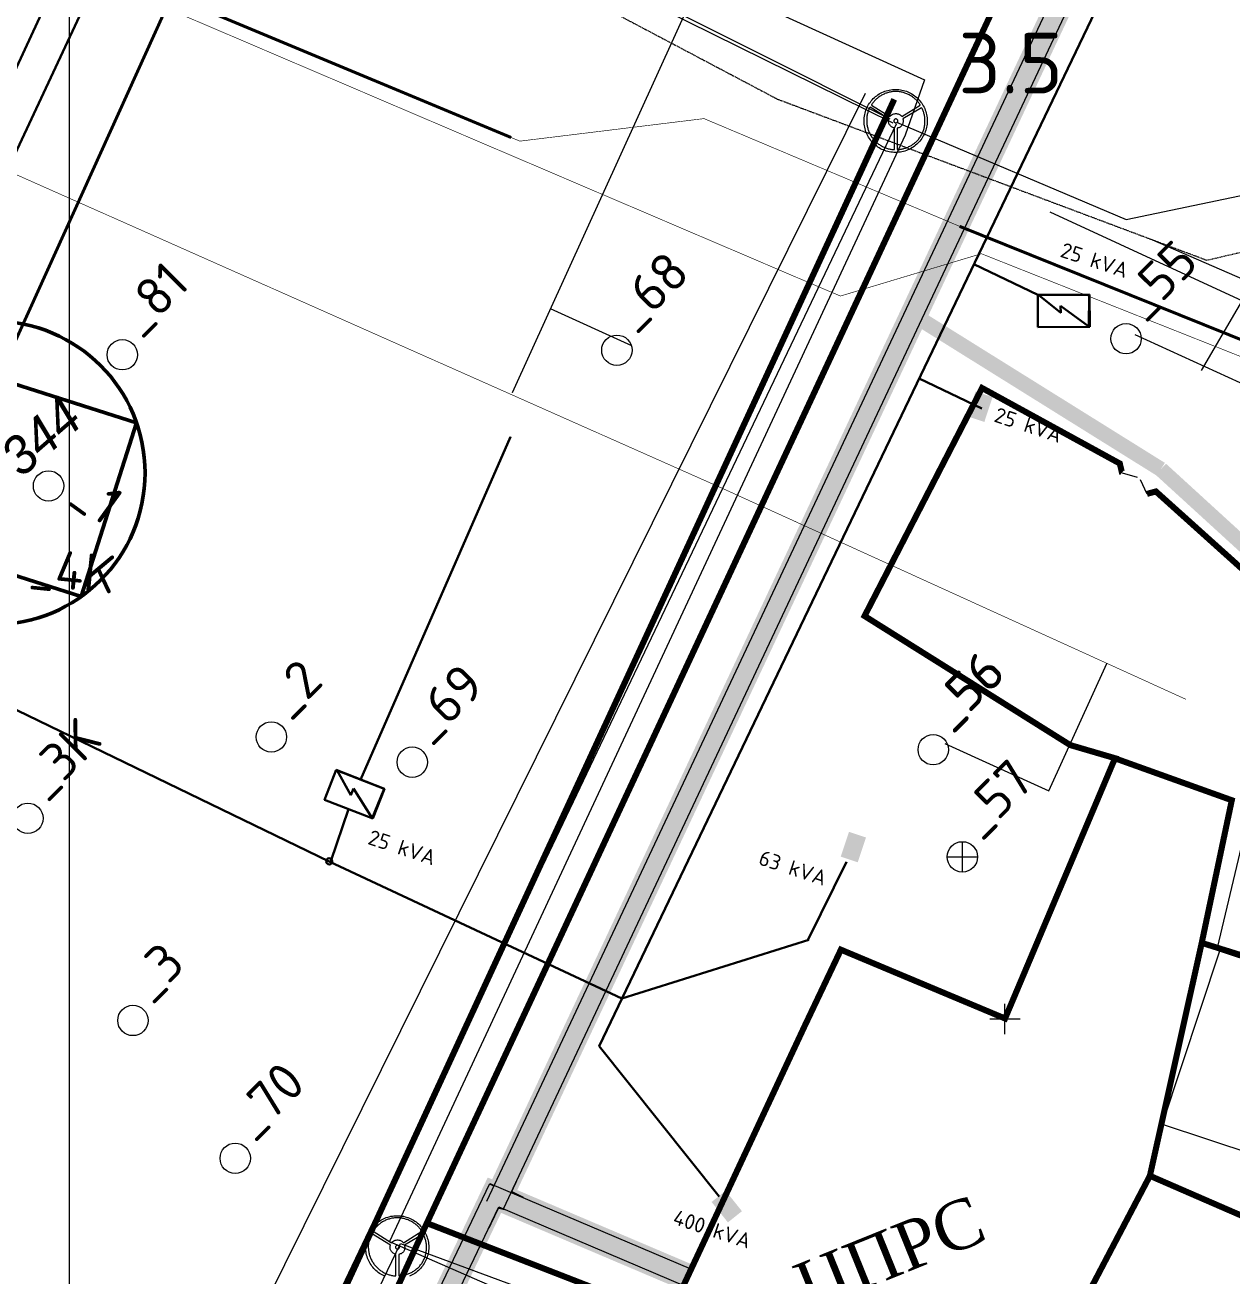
# Model space of a CAD drawing. Header units: millimetres. Extents: x 519 to 9564855, y -810 to 5021775.
# Drawn here: x 9528985.5 to 9529383, y 5000298.4 to 5000710.5 of the extents above; entities that cross this region are included whole.
import ezdxf

# ---------------------------------------------------------------- set-up
doc = ezdxf.new("R2010")
doc.units = ezdxf.units.MM
doc.header["$LTSCALE"] = 2
doc.header["$MEASUREMENT"] = 0
doc.header["$PDMODE"] = 2
doc.header["$PDSIZE"] = 5
doc.linetypes.add('DASHED', pattern=[0.75, 0.5, -0.25])
for name, color, linetype in [('COMPOUND', 3, 'Continuous'), ('FIBERGLASS', 212, 'Continuous'), ('GRID_PULKOVO', 7, 'Continuous'), ('OilColl&Flowlines', 3, 'Continuous'), ('OLD WELLS(dr.bfr2000)', 24, 'Continuous'), ('ROAD_GROUND', 9, 'Continuous'), ('Stage 10 wells', 7, 'Continuous'), ('vodovod', 5, 'Continuous'), ('Забор', 7, 'FENCELINE1'), ('ТХ_выкидные линии', 24, 'Continuous')]:
    doc.layers.add(name, color=color, linetype=linetype)
for name, color, linetype, lineweight in [('PPLINE_GAS', 4, 'GAS_LINE', 30), ('WELLS(drilled after 2000y)', 6, 'Continuous', 40), ('Новый водовод', 5, 'g_122_vpr', 30), ('размеры', 7, 'Continuous', 9), ('Скважины на 2023 год (доп.)', 201, 'Continuous', 20), ('Скважины на 2026', 222, 'Continuous', 50), ('Электро', 1, 'Continuous', 30), ('Электроснаб', 1, 'Continuous', 18), ('Электроснабжене', 1, 'Continuous', 18)]:
    doc.layers.add(name, color=color, linetype=linetype, lineweight=lineweight)
doc.styles.add('92051501$0$STANDARD', font='simplex.shx')
doc.styles.add('Elect', font='isocpeur.ttf')
doc.styles.add('Line_GUGK', font='')
doc.styles.get("Standard").update_dxf_attribs({"font": 'isocpeur.ttf', "width": 0.5})
doc.styles.get('Line_GUGK').set_extended_font_data('Bm431', italic=True)
doc.linetypes.add('FENCELINE1', pattern='A,6.35,-2.54,[133,ltypeshp.shx,S=2.54,R=0,X=-2.54,Y=0],-2.54,25.4', length=36.83)
doc.linetypes.add('g_122_vpr', pattern='A,2,-2,3,-0.6,["Впр",Line_GUGK,S=2,R=0,X=0,Y=-1],-6.4,3,-2,8,-2,8,-2,6', length=45)
doc.linetypes.add('GAS_LINE', pattern='A,0.5,-0.2,["G",92051501$0$STANDARD,S=0.1,R=0,X=-0.1,Y=-0.05],-0.05', length=0.75)
doc.linetypes.add('STM_LINE', pattern='A,0.5,-0.2,["S",92051501$0$STANDARD,S=0.1,R=0,X=-0.1,Y=-0.05],-0.05', length=0.75)
doc.linetypes.add('WTR_LINE', pattern='A,0.5,-0.2,["W",92051501$0$STANDARD,S=0.1,R=0,X=-0.1,Y=-0.05],-0.05', length=0.75)

msp = doc.modelspace()

# ---------------------------------------------------------------- hatches: boundary and pattern name
at = {"layer": 'Электро'}
for points in [[(9529295.82669, 5000581.62859), (9529301.43892, 5000579.7716), (9529304.14615, 5000587.95346), (9529298.53392, 5000589.81045)], [(9529254.13528, 5000436.56592), (9529259.74751, 5000434.70894), (9529262.45474, 5000442.89079), (9529256.84251, 5000444.74778)], [(9529216.97967, 5000316.07342), (9529221.5963, 5000319.76561), (9529216.2136, 5000326.49602), (9529211.59697, 5000322.80383)]]:
    msp.add_hatch(color=256, dxfattribs=at).paths.add_polyline_path(points)
at = {"layer": 'Электроснаб', "linetype": 'ByBlock', "lineweight": 0}
for points in [[(9529295.82669, 5000581.62859), (9529301.43892, 5000579.7716), (9529304.14615, 5000587.95346), (9529298.53392, 5000589.81045)], [(9529254.13528, 5000436.56592), (9529259.74751, 5000434.70894), (9529262.45474, 5000442.89079), (9529256.84251, 5000444.74778)], [(9529216.97967, 5000316.07342), (9529221.5963, 5000319.76561), (9529216.2136, 5000326.49602), (9529211.59697, 5000322.80383)]]:
    msp.add_hatch(color=1, dxfattribs=at).paths.add_polyline_path(points)
at = {"layer": 'Электроснабжене', "linetype": 'ByBlock', "lineweight": 0}
for points in [[(9529295.82669, 5000581.62859), (9529301.43892, 5000579.7716), (9529304.14615, 5000587.95346), (9529298.53392, 5000589.81045)], [(9529254.13528, 5000436.56592), (9529259.74751, 5000434.70894), (9529262.45474, 5000442.89079), (9529256.84251, 5000444.74778)], [(9529216.97967, 5000316.07342), (9529221.5963, 5000319.76561), (9529216.2136, 5000326.49602), (9529211.59697, 5000322.80383)]]:
    msp.add_hatch(color=1, dxfattribs=at).paths.add_polyline_path(points)

# ---------------------------------------------------------------- linework, layer by layer
at = {"color": 4, "lineweight": 0}
for p, q in [((9529323.01117, 5000649.03151), (9529573.9381, 5000532.7412)), ((9529405.68663, 5000653.09812), (9529372.86493, 5000596.70618))]:
    msp.add_line(p, q, dxfattribs=at)
at = {"color": 5, "linetype": 'WTR_LINE', "lineweight": 0, "ltscale": 100, "const_width": 2}
for points in [[(9529684.446, 5001530.752), (9529401.1315, 5000923.298), (9529117.817, 5000315.844), (9528986.47, 5000029.111), (9528927.85537, 4999903.1501), (9529040.634, 4999850.671), (9529251.68627, 4999750.03689), (9529291.36141, 4999730.1648)], [(9529117.817, 5000315.844), (9529185.48812, 5000289.53957)]]:
    msp.add_lwpolyline(points, dxfattribs=at)
at = {"color": 6, "linetype": 'STM_LINE', "lineweight": 0, "ltscale": 15, "const_width": 1, "flags": 128}
for points in [[(9529145.57699, 5000673.48193), (9528818.82879, 5000809.63389)], [(9529293.29241, 5000644.22248), (9529934.30166, 5000386.04639), (9530155.43379, 5000344.77364), (9530155.43379, 5000344.77364)]]:
    msp.add_lwpolyline(points, dxfattribs=at)
at = {"color": 132, "linetype": 'ByBlock', "lineweight": 0, "const_width": 2}
for points, elevation in [([(9529346.77823, 5000563.04678), (9529346.765, 5000563.058), (9529346.056, 5000566.082), (9529300.683, 5000590.953), (9529261.982, 5000515.846), (9529329.729, 5000473.323), (9529344.48, 5000469.003), (9529308.258, 5000383.252), (9529254.192, 5000405.918), (9529242.178, 5000380.614)], 0.522), ([(9529413.73751, 5000502.53604), (9529413.698, 5000502.581), (9529411.517, 5000508.692), (9529357.941, 5000556.878), (9529355.00667, 5000556.07909)], 0.522), ([(9529355.968, 5000331.429), (9529373.036, 5000408.162), (9529447.384, 5000384.952), (9529442.187, 5000438.705), (9529432.69, 5000479.279), (9529423.2308, 5000491.42361)], 0.522), ([(9529373.036, 5000408.162), (9529373.036, 5000408.162), (9529377.4729, 5000429.21534), (9529382.94, 5000455.157), (9529344.4646, 5000468.96655)], 0.522), ([(9529168.66198, 5000223.12246), (9529168.66198, 5000223.12246), (9529168.66198, 5000223.12246), (9529168.66198, 5000223.12246), (9529242.178, 5000380.614)], 0.522), ([(9529271.93848, 5000171.28965), (9529271.93848, 5000171.28965), (9529271.93848, 5000171.28965), (9529271.93848, 5000171.28965), (9529355.968, 5000331.429)], 0.522), ([(9529448.0902, 5000291.37535), (9529448.0902, 5000291.37535), (9529448.0902, 5000291.37535), (9529448.0902, 5000291.37535), (9529355.968, 5000331.429)], -0.129)]:
    msp.add_lwpolyline(points, dxfattribs=dict(at, elevation=elevation))
at = {"color": 0, "linetype": 'ByBlock', "lineweight": 0, "ltscale": 80}
msp.add_point((9529308.19636, 5000383.10607, 0.522), dxfattribs=at)
at = {"layer": 'FIBERGLASS', "lineweight": 0, "const_width": 2}
msp.add_lwpolyline([(9528604.16921, 4999150.49247), (9528940.72, 4999913.7), (9528962.5, 4999903.48), (9529037.98, 5000080.4), (9528997.68, 5000092.66), (9529271.76, 5000686.06)], dxfattribs=at)
at = {"layer": 'GRID_PULKOVO', "lineweight": 0}
msp.add_line((9529000, 5011000), (9529000, 4992000), dxfattribs=at)
at = {"layer": 'OilColl&Flowlines', "lineweight": 0}
msp.add_line((9529262.2, 5000688), (9528995.5, 5000149.9), dxfattribs=at)
for points in [[(9529271.437, 5000678.155), (9529135.737, 5000745.255), (9529136.037, 5000746.155), (9529137.337, 5000749.255), (9529136.437, 5000749.955), (9529186.937, 5000890.155)], [(9529272.52139, 5000678.54885), (9529348.137, 5000646.455), (9529629.837, 5000705.355), (9529657.837, 5000763.355)], [(9529270.46542, 5000679.54128), (9529135.537, 5000747.255), (9529135.937, 5000748.655), (9529136.49647, 5000750.12011)], [(9529272.21768, 5000689.32914), (9529272.21768, 5000689.32914), (9529272.74741, 5000689.31876), (9529273.26674, 5000689.27721), (9529273.78608, 5000689.2045), (9529274.29503, 5000689.12141), (9529274.79359, 5000688.99677), (9529275.28176, 5000688.86174), (9529275.76994, 5000688.69555), (9529276.23734, 5000688.50859), (9529276.69436, 5000688.30086), (9529277.14099, 5000688.07235), (9529277.57723, 5000687.82307), (9529278.00308, 5000687.55302), (9529278.40816, 5000687.26219), (9529278.80286, 5000686.95059), (9529279.17678, 5000686.6286), (9529279.54032, 5000686.28584), (9529279.88308, 5000685.9223), (9529280.21545, 5000685.54838), (9529280.52705, 5000685.15369), (9529280.81788, 5000684.7486), (9529281.08794, 5000684.32275), (9529281.33722, 5000683.88651), (9529281.56572, 5000683.43988), (9529281.78385, 5000682.98286), (9529281.97081, 5000682.50507), (9529282.13699, 5000682.02729), (9529282.27202, 5000681.52872), (9529282.38627, 5000681.03016), (9529282.47975, 5000680.52121), (9529282.55246, 5000680.00188), (9529282.59401, 5000679.47216), (9529282.6044, 5000678.94243), (9529282.6044, 5000678.94243), (9529282.59401, 5000678.40232), (9529282.55246, 5000677.8726), (9529282.47975, 5000677.35327), (9529282.38627, 5000676.84432), (9529282.27202, 5000676.34576), (9529282.13699, 5000675.84719), (9529281.97081, 5000675.35902), (9529281.78385, 5000674.89162), (9529281.56572, 5000674.4346), (9529281.33722, 5000673.98797), (9529281.08794, 5000673.55173), (9529280.81788, 5000673.12587), (9529280.52705, 5000672.72079), (9529280.21545, 5000672.3261), (9529279.88308, 5000671.95218), (9529279.54032, 5000671.58864), (9529279.17678, 5000671.24588), (9529278.80286, 5000670.92389), (9529278.40816, 5000670.61229), (9529278.00308, 5000670.32146), (9529277.57723, 5000670.05141), (9529277.14099, 5000669.80213), (9529276.69436, 5000669.57362), (9529276.23734, 5000669.36589), (9529275.76994, 5000669.17892), (9529275.28176, 5000669.02312), (9529274.79359, 5000668.87771), (9529274.29503, 5000668.76346), (9529273.78608, 5000668.66998), (9529273.26674, 5000668.60766), (9529272.74741, 5000668.56611), (9529272.21768, 5000668.55572), (9529272.21768, 5000668.55572), (9529271.67758, 5000668.56611), (9529271.14785, 5000668.60766), (9529270.62852, 5000668.66998), (9529270.11957, 5000668.76346), (9529269.61062, 5000668.87771), (9529269.12245, 5000669.02312), (9529268.63427, 5000669.17892), (9529268.16687, 5000669.36589), (9529267.69947, 5000669.57362), (9529267.25284, 5000669.80213), (9529266.8166, 5000670.05141), (9529266.40113, 5000670.32146), (9529265.99605, 5000670.61229), (9529265.60135, 5000670.92389), (9529265.22743, 5000671.24588), (9529264.86389, 5000671.58864), (9529264.52113, 5000671.95218), (9529264.18876, 5000672.3261), (9529263.88754, 5000672.72079), (9529263.59672, 5000673.12587), (9529263.32666, 5000673.55173), (9529263.07738, 5000673.98797), (9529262.84887, 5000674.4346), (9529262.64114, 5000674.89162), (9529262.45418, 5000675.35902), (9529262.29838, 5000675.84719), (9529262.15296, 5000676.34576), (9529262.03871, 5000676.84432), (9529261.94523, 5000677.35327), (9529261.88291, 5000677.8726), (9529261.84136, 5000678.40232), (9529261.83097, 5000678.94243), (9529261.83097, 5000678.94243), (9529261.84136, 5000679.47216), (9529261.88291, 5000680.00188), (9529261.94523, 5000680.52121), (9529262.03871, 5000681.03016), (9529262.15296, 5000681.52872), (9529262.29838, 5000682.02729), (9529262.45418, 5000682.50507), (9529262.64114, 5000682.98286), (9529262.84887, 5000683.43988), (9529263.07738, 5000683.88651), (9529263.32666, 5000684.32275), (9529263.59672, 5000684.7486), (9529263.88754, 5000685.15369), (9529264.18876, 5000685.54838), (9529264.52113, 5000685.9223), (9529264.86389, 5000686.28584), (9529265.22743, 5000686.6286), (9529265.60135, 5000686.95059), (9529265.99605, 5000687.26219), (9529266.40113, 5000687.55302), (9529266.8166, 5000687.82307), (9529267.25284, 5000688.07235), (9529267.69947, 5000688.30086), (9529268.16687, 5000688.50859), (9529268.63427, 5000688.69555), (9529269.12245, 5000688.86174), (9529269.61062, 5000688.99677), (9529270.11957, 5000689.12141), (9529270.62852, 5000689.2045), (9529271.14785, 5000689.27721), (9529271.67758, 5000689.31876), (9529272.21768, 5000689.32914)], [(9529270.34808, 5000680.36541), (9529270.34808, 5000680.36541), (9529270.55581, 5000680.61469), (9529270.79471, 5000680.83281), (9529271.05437, 5000681.00939), (9529271.31404, 5000681.14442), (9529271.59448, 5000681.2379), (9529271.88531, 5000681.3106), (9529272.17614, 5000681.34176), (9529272.46697, 5000681.34176), (9529272.74741, 5000681.3106), (9529273.02785, 5000681.24828), (9529273.28752, 5000681.16519), (9529273.52641, 5000681.05094), (9529273.75492, 5000680.91591), (9529273.94188, 5000680.74972), (9529274.10807, 5000680.57315), (9529274.24309, 5000680.36541), (9529280.32971, 5000684.17733), (9529280.32971, 5000684.17733), (9529280.18429, 5000684.41623), (9529280.0181, 5000684.64474), (9529279.85192, 5000684.87324), (9529279.67534, 5000685.10175), (9529279.48838, 5000685.31987), (9529279.30142, 5000685.53799), (9529279.09369, 5000685.74573), (9529278.88595, 5000685.95346), (9529278.66783, 5000686.15081), (9529278.44971, 5000686.34816), (9529278.21082, 5000686.53512), (9529277.97192, 5000686.71169), (9529277.73303, 5000686.88827), (9529277.48375, 5000687.05445), (9529277.22408, 5000687.22064), (9529276.96441, 5000687.36606), (9529276.69436, 5000687.51147), (9529276.4243, 5000687.65688), (9529276.14386, 5000687.78152), (9529275.86342, 5000687.90616), (9529275.58298, 5000688.02042), (9529275.29215, 5000688.12428), (9529275.00132, 5000688.21777), (9529274.7105, 5000688.30086), (9529274.40928, 5000688.38395), (9529274.10807, 5000688.44627), (9529273.80685, 5000688.50859), (9529273.49525, 5000688.56053), (9529273.19404, 5000688.59169), (9529272.88243, 5000688.62285), (9529272.57083, 5000688.63323), (9529272.25923, 5000688.64362), (9529272.25923, 5000688.64362), (9529271.94763, 5000688.63323), (9529271.63603, 5000688.62285), (9529271.32443, 5000688.59169), (9529271.01283, 5000688.56053), (9529270.71161, 5000688.50859), (9529270.4104, 5000688.45666), (9529270.10918, 5000688.39434), (9529269.81835, 5000688.32163), (9529269.51714, 5000688.22815), (9529269.2367, 5000688.13467), (9529268.94587, 5000688.04119), (9529268.66543, 5000687.92694), (9529268.39538, 5000687.8023), (9529268.12532, 5000687.67766), (9529267.85527, 5000687.54263), (9529267.5956, 5000687.39722), (9529267.33593, 5000687.2518), (9529267.08665, 5000687.08561), (9529266.83737, 5000686.91943), (9529266.59847, 5000686.75324), (9529266.36997, 5000686.56628), (9529266.14146, 5000686.37932), (9529265.92334, 5000686.19236), (9529265.70522, 5000685.98462), (9529265.49748, 5000685.77689), (9529265.30014, 5000685.56915), (9529265.11318, 5000685.35103), (9529264.92621, 5000685.12253), (9529264.74964, 5000684.89402), (9529264.57307, 5000684.66551), (9529264.41727, 5000684.42662), (9529264.26146, 5000684.17733), (9529270.34808, 5000680.36541)], [(9529271.8126, 5000676.55349), (9529271.8126, 5000676.55349), (9529271.57371, 5000676.63658), (9529271.3452, 5000676.73006), (9529271.11669, 5000676.8547), (9529270.90896, 5000676.98973), (9529270.71161, 5000677.14553), (9529270.53504, 5000677.31172), (9529270.36885, 5000677.49868), (9529270.23382, 5000677.69603), (9529270.10918, 5000677.90376), (9529270.00532, 5000678.12188), (9529269.93261, 5000678.35039), (9529269.88068, 5000678.58928), (9529269.8599, 5000678.83857), (9529269.87029, 5000679.08785), (9529269.91184, 5000679.33713), (9529269.98454, 5000679.5968), (9529263.78368, 5000683.49181), (9529263.78368, 5000683.49181), (9529263.64865, 5000683.24253), (9529263.52401, 5000682.99325), (9529263.40975, 5000682.73358), (9529263.30589, 5000682.47391), (9529263.20202, 5000682.20386), (9529263.10854, 5000681.92342), (9529263.02545, 5000681.65336), (9529262.95274, 5000681.36254), (9529262.89042, 5000681.0821), (9529262.83849, 5000680.79127), (9529262.78655, 5000680.50044), (9529262.75539, 5000680.20961), (9529262.72423, 5000679.9084), (9529262.70346, 5000679.60718), (9529262.69307, 5000679.30597), (9529262.69307, 5000679.00475), (9529262.70346, 5000678.70354), (9529262.72423, 5000678.40232), (9529262.74501, 5000678.09072), (9529262.78655, 5000677.78951), (9529262.8281, 5000677.48829), (9529262.89042, 5000677.18708), (9529262.95274, 5000676.88586), (9529263.02545, 5000676.58465), (9529263.10854, 5000676.28343), (9529263.20202, 5000675.99261), (9529263.30589, 5000675.70178), (9529263.42014, 5000675.41095), (9529263.54478, 5000675.12012), (9529263.67981, 5000674.83968), (9529263.82522, 5000674.55924), (9529263.98102, 5000674.2788), (9529263.98102, 5000674.2788), (9529264.13682, 5000674.00875), (9529264.3134, 5000673.74908), (9529264.47959, 5000673.48941), (9529264.66655, 5000673.24013), (9529264.86389, 5000673.00123), (9529265.06124, 5000672.76234), (9529265.25859, 5000672.53383), (9529265.47671, 5000672.31571), (9529265.68444, 5000672.10798), (9529265.91295, 5000671.90024), (9529266.14146, 5000671.7029), (9529266.38035, 5000671.51593), (9529266.61925, 5000671.32897), (9529266.85814, 5000671.16279), (9529267.10742, 5000670.9966), (9529267.36709, 5000670.8408), (9529267.61637, 5000670.685), (9529267.88643, 5000670.54997), (9529268.14609, 5000670.41494), (9529268.41615, 5000670.2903), (9529268.6862, 5000670.17605), (9529268.96664, 5000670.07218), (9529269.2367, 5000669.96831), (9529269.51714, 5000669.88522), (9529269.80797, 5000669.80213), (9529270.08841, 5000669.72942), (9529270.36885, 5000669.6671), (9529270.65968, 5000669.61517), (9529270.95051, 5000669.56323), (9529271.23095, 5000669.53207), (9529271.52178, 5000669.5113), (9529271.8126, 5000669.49053), (9529271.8126, 5000676.55349)], [(9529274.60663, 5000679.5968), (9529274.60663, 5000679.5968), (9529274.66895, 5000679.32674), (9529274.70011, 5000679.05669), (9529274.70011, 5000678.79702), (9529274.67934, 5000678.54774), (9529274.63779, 5000678.29846), (9529274.57547, 5000678.05956), (9529274.48199, 5000677.84144), (9529274.37812, 5000677.63371), (9529274.24309, 5000677.43636), (9529274.07691, 5000677.2494), (9529273.90033, 5000677.0936), (9529273.70298, 5000676.9378), (9529273.48486, 5000676.81316), (9529273.24597, 5000676.70929), (9529272.9863, 5000676.61581), (9529272.70586, 5000676.55349), (9529272.70586, 5000669.49053), (9529272.70586, 5000669.49053), (9529272.9863, 5000669.50091), (9529273.26674, 5000669.52169), (9529273.54718, 5000669.55285), (9529273.82763, 5000669.59439), (9529274.10807, 5000669.64633), (9529274.38851, 5000669.69826), (9529274.66895, 5000669.77097), (9529274.94939, 5000669.84367), (9529275.22983, 5000669.92677), (9529275.51027, 5000670.02025), (9529275.79071, 5000670.12412), (9529276.06077, 5000670.22798), (9529276.33082, 5000670.35262), (9529276.60088, 5000670.47726), (9529276.87093, 5000670.61229), (9529277.1306, 5000670.7577), (9529277.39027, 5000670.90312), (9529277.64993, 5000671.06931), (9529277.89922, 5000671.23549), (9529278.1485, 5000671.41207), (9529278.38739, 5000671.58864), (9529278.62629, 5000671.78599), (9529278.85479, 5000671.98334), (9529279.0833, 5000672.19107), (9529279.30142, 5000672.39881), (9529279.50916, 5000672.62731), (9529279.71689, 5000672.85582), (9529279.91424, 5000673.09471), (9529280.1012, 5000673.33361), (9529280.28816, 5000673.58289), (9529280.45435, 5000673.84256), (9529280.62053, 5000674.11261), (9529280.62053, 5000674.11261), (9529280.77633, 5000674.39305), (9529280.92175, 5000674.67349), (9529281.05678, 5000674.96432), (9529281.18142, 5000675.24476), (9529281.28528, 5000675.53559), (9529281.38915, 5000675.83681), (9529281.48263, 5000676.12763), (9529281.56572, 5000676.41846), (9529281.63843, 5000676.71968), (9529281.71114, 5000677.02089), (9529281.76307, 5000677.31172), (9529281.80462, 5000677.61293), (9529281.83578, 5000677.91415), (9529281.86694, 5000678.21536), (9529281.87733, 5000678.50619), (9529281.88771, 5000678.80741), (9529281.88771, 5000679.10862), (9529281.86694, 5000679.39945), (9529281.84617, 5000679.69028), (9529281.81501, 5000679.99149), (9529281.78385, 5000680.28232), (9529281.73191, 5000680.56276), (9529281.67998, 5000680.85359), (9529281.60727, 5000681.13403), (9529281.53456, 5000681.41447), (9529281.45147, 5000681.69491), (9529281.35799, 5000681.97535), (9529281.26451, 5000682.24541), (9529281.15026, 5000682.50507), (9529281.036, 5000682.77513), (9529280.91136, 5000683.0348), (9529280.77633, 5000683.28408), (9529274.60663, 5000679.5968)], [(9529002.56663, 5000111.44032), (9529272.537, 5000677.955)], [(9529272.30078, 5000679.5968), (9529272.30078, 5000679.5968), (9529272.16575, 5000679.58641), (9529272.04111, 5000679.54486), (9529271.93724, 5000679.48254), (9529271.83338, 5000679.40983), (9529271.76067, 5000679.30597), (9529271.69835, 5000679.2021), (9529271.6568, 5000679.07746), (9529271.64642, 5000678.94243), (9529271.64642, 5000678.94243), (9529271.6568, 5000678.80741), (9529271.69835, 5000678.69315), (9529271.76067, 5000678.5789), (9529271.83338, 5000678.48542), (9529271.93724, 5000678.40232), (9529272.04111, 5000678.35039), (9529272.16575, 5000678.30884), (9529272.30078, 5000678.29846), (9529272.30078, 5000678.29846), (9529272.43581, 5000678.30884), (9529272.55006, 5000678.35039), (9529272.66431, 5000678.40232), (9529272.75779, 5000678.48542), (9529272.84089, 5000678.5789), (9529272.89282, 5000678.69315), (9529272.93437, 5000678.80741), (9529272.94475, 5000678.94243), (9529272.94475, 5000678.94243), (9529272.93437, 5000679.07746), (9529272.89282, 5000679.2021), (9529272.84089, 5000679.30597), (9529272.75779, 5000679.40983), (9529272.66431, 5000679.48254), (9529272.55006, 5000679.54486), (9529272.43581, 5000679.58641), (9529272.30078, 5000679.5968)]]:
    msp.add_lwpolyline(points, dxfattribs=at)
at = {"layer": 'OLD WELLS(dr.bfr2000)', "lineweight": 0}
for centre in [(9529348.1, 5000607.2), (9529348.1, 5000607.2), (9529180.4, 5000603.4), (9529017.5, 5000601.9), (9528993.2, 5000558.7), (9529066.6, 5000476), (9529284.6, 5000471.8), (9529284.6, 5000471.8), (9529284.6, 5000471.8), (9529113, 5000467.7), (9528986.4, 5000449.2), (9529294.2, 5000436.5), (9529294.2, 5000436.5), (9529294.2, 5000436.5), (9529021, 5000382.6), (9529054.7, 5000337.2)]:
    msp.add_circle(centre, 5, dxfattribs=at)
at = {"layer": 'PPLINE_GAS', "linetype": 'GAS_LINE', "lineweight": 0, "ltscale": 20}
for p, q in [((9529098.5, 5000776.2), (9529281.7, 5000692.5)), ((9529281.7, 5000692.5), (9529275.4, 5000674.3)), ((9529275.4, 5000674.3), (9529105.5, 5000309.8)), ((9529356, 5000640.1), (9529752.71458, 5000467.23325)), ((9529105.5, 5000309.8), (9529157.8, 5000287))]:
    msp.add_line(p, q, dxfattribs=at)
at = {"layer": 'PPLINE_GAS', "lineweight": 0}
for points in [[(9529103.99887, 5000298.32987), (9529103.53147, 5000298.53761), (9529103.08484, 5000298.76612), (9529102.6486, 5000299.0154), (9529102.23313, 5000299.28545), (9529101.82805, 5000299.57628), (9529101.43335, 5000299.88788), (9529101.05943, 5000300.20987), (9529100.6959, 5000300.55263), (9529100.35313, 5000300.91617), (9529100.02076, 5000301.29009), (9529099.71955, 5000301.68478), (9529099.42872, 5000302.08986), (9529099.15866, 5000302.51572), (9529098.90938, 5000302.95196), (9529098.68087, 5000303.39859), (9529098.47314, 5000303.8556), (9529098.28618, 5000304.32301), (9529098.13038, 5000304.81118), (9529097.98496, 5000305.30974), (9529097.87071, 5000305.80831), (9529097.77723, 5000306.31725), (9529097.71491, 5000306.83659), (9529097.67336, 5000307.36631), (9529097.66298, 5000307.90642), (9529097.66298, 5000307.90642), (9529097.67336, 5000308.43614), (9529097.71491, 5000308.96587), (9529097.77723, 5000309.4852), (9529097.87071, 5000309.99415), (9529097.98496, 5000310.49271), (9529098.13038, 5000310.99127), (9529098.28618, 5000311.46906), (9529098.47314, 5000311.94685), (9529098.68087, 5000312.40387), (9529098.90938, 5000312.8505), (9529099.15866, 5000313.28674), (9529099.42872, 5000313.71259), (9529099.71955, 5000314.11767), (9529100.02076, 5000314.51237), (9529100.35313, 5000314.88629), (9529100.6959, 5000315.24983), (9529101.05943, 5000315.59259), (9529101.43335, 5000315.91458), (9529101.82805, 5000316.22618), (9529102.23313, 5000316.517), (9529102.6486, 5000316.78706), (9529103.08484, 5000317.03634), (9529103.53147, 5000317.26485), (9529103.99887, 5000317.47258), (9529104.46627, 5000317.65954), (9529104.95445, 5000317.82573), (9529105.44262, 5000317.96076), (9529105.95157, 5000318.0854), (9529106.46052, 5000318.16849), (9529106.97986, 5000318.2412), (9529107.50958, 5000318.28275), (9529108.04969, 5000318.29313)], [(9529106.18008, 5000309.3294), (9529106.18008, 5000309.3294), (9529106.38781, 5000309.57868), (9529106.62671, 5000309.7968), (9529106.88638, 5000309.97338), (9529107.14604, 5000310.1084), (9529107.42648, 5000310.20188), (9529107.71731, 5000310.27459), (9529108.00814, 5000310.30575), (9529108.29897, 5000310.30575), (9529108.57941, 5000310.27459), (9529108.85985, 5000310.21227), (9529109.11952, 5000310.12918), (9529109.35841, 5000310.01492), (9529109.58692, 5000309.8799), (9529109.77388, 5000309.71371), (9529109.94007, 5000309.53713), (9529110.0751, 5000309.3294), (9529116.16171, 5000313.14132), (9529116.16171, 5000313.14132), (9529116.01629, 5000313.38022), (9529115.85011, 5000313.60873), (9529115.68392, 5000313.83723), (9529115.50735, 5000314.06574), (9529115.32038, 5000314.28386), (9529115.13342, 5000314.50198), (9529114.92569, 5000314.70972), (9529114.71796, 5000314.91745), (9529114.49983, 5000315.1148), (9529114.28171, 5000315.31215), (9529114.04282, 5000315.49911), (9529113.80392, 5000315.67568), (9529113.56503, 5000315.85225), (9529113.31575, 5000316.01844), (9529113.05608, 5000316.18463), (9529112.79641, 5000316.33004), (9529112.52636, 5000316.47546), (9529112.2563, 5000316.62087), (9529111.97586, 5000316.74551), (9529111.69542, 5000316.87015), (9529111.41498, 5000316.98441), (9529111.12415, 5000317.08827), (9529110.83333, 5000317.18175), (9529110.5425, 5000317.26485), (9529110.24128, 5000317.34794), (9529109.94007, 5000317.41026), (9529109.63885, 5000317.47258), (9529109.32725, 5000317.52452), (9529109.02604, 5000317.55568), (9529108.71444, 5000317.58684), (9529108.40284, 5000317.59722), (9529108.09123, 5000317.60761), (9529108.09123, 5000317.60761), (9529107.77963, 5000317.59722), (9529107.46803, 5000317.58684), (9529107.15643, 5000317.55568), (9529106.84483, 5000317.52452), (9529106.54361, 5000317.47258), (9529106.2424, 5000317.42065), (9529105.94118, 5000317.35833), (9529105.65036, 5000317.28562), (9529105.34914, 5000317.19214), (9529105.0687, 5000317.09866), (9529104.77787, 5000317.00518), (9529104.49743, 5000316.89093), (9529104.22738, 5000316.76629), (9529103.95732, 5000316.64164), (9529103.68727, 5000316.50662), (9529103.4276, 5000316.3612), (9529103.16793, 5000316.21579), (9529102.91865, 5000316.0496), (9529102.66937, 5000315.88341), (9529102.43048, 5000315.71723), (9529102.20197, 5000315.53027), (9529101.97346, 5000315.34331), (9529101.75534, 5000315.15635), (9529101.53722, 5000314.94861), (9529101.32949, 5000314.74088), (9529101.13214, 5000314.53314), (9529100.94518, 5000314.31502), (9529100.75822, 5000314.08651), (9529100.58164, 5000313.85801), (9529100.40507, 5000313.6295), (9529100.24927, 5000313.3906), (9529100.09347, 5000313.14132), (9529106.18008, 5000309.3294)], [(9529108.04969, 5000318.29313), (9529108.04969, 5000318.29313), (9529108.57941, 5000318.28275), (9529109.09874, 5000318.2412), (9529109.61808, 5000318.16849), (9529110.12703, 5000318.0854), (9529110.62559, 5000317.96076), (9529111.11377, 5000317.82573), (9529111.60194, 5000317.65954), (9529112.06934, 5000317.47258), (9529112.52636, 5000317.26485), (9529112.97299, 5000317.03634), (9529113.40923, 5000316.78706), (9529113.83508, 5000316.517), (9529114.24017, 5000316.22618), (9529114.63486, 5000315.91458), (9529115.00878, 5000315.59259), (9529115.37232, 5000315.24983), (9529115.71508, 5000314.88629), (9529116.04745, 5000314.51237), (9529116.35906, 5000314.11767), (9529116.64988, 5000313.71259), (9529116.91994, 5000313.28674), (9529117.16922, 5000312.8505), (9529117.39773, 5000312.40387), (9529117.61585, 5000311.94685), (9529117.80281, 5000311.46906), (9529117.969, 5000310.99127), (9529118.10402, 5000310.49271), (9529118.21828, 5000309.99415), (9529118.31176, 5000309.4852), (9529118.38446, 5000308.96587), (9529118.42601, 5000308.43614), (9529118.4364, 5000307.90642), (9529118.4364, 5000307.90642), (9529118.42601, 5000307.36631), (9529118.38446, 5000306.83659), (9529118.31176, 5000306.31725), (9529118.21828, 5000305.80831), (9529118.10402, 5000305.30974), (9529117.969, 5000304.81118), (9529117.80281, 5000304.32301), (9529117.61585, 5000303.8556), (9529117.39773, 5000303.39859), (9529117.16922, 5000302.95196), (9529116.91994, 5000302.51572), (9529116.64988, 5000302.08986), (9529116.35906, 5000301.68478), (9529116.04745, 5000301.29009), (9529115.71508, 5000300.91617), (9529115.37232, 5000300.55263), (9529115.00878, 5000300.20987), (9529114.63486, 5000299.88788), (9529114.24017, 5000299.57628), (9529113.83508, 5000299.28545), (9529113.40923, 5000299.0154), (9529112.97299, 5000298.76612), (9529112.52636, 5000298.53761), (9529112.06934, 5000298.32987)], [(9529107.64461, 5000305.51748), (9529107.64461, 5000305.51748), (9529107.40571, 5000305.60057), (9529107.1772, 5000305.69405), (9529106.9487, 5000305.81869), (9529106.74096, 5000305.95372), (9529106.54361, 5000306.10952), (9529106.36704, 5000306.27571), (9529106.20085, 5000306.46267), (9529106.06583, 5000306.66002), (9529105.94118, 5000306.86775), (9529105.83732, 5000307.08587), (9529105.76461, 5000307.31438), (9529105.71268, 5000307.55327), (9529105.6919, 5000307.80255), (9529105.70229, 5000308.05184), (9529105.74384, 5000308.30112), (9529105.81654, 5000308.56078), (9529099.61568, 5000312.4558), (9529099.61568, 5000312.4558), (9529099.48065, 5000312.20652), (9529099.35601, 5000311.95724), (9529099.24176, 5000311.69757), (9529099.13789, 5000311.4379), (9529099.03402, 5000311.16785), (9529098.94054, 5000310.88741), (9529098.85745, 5000310.61735), (9529098.78474, 5000310.32652), (9529098.72242, 5000310.04608), (9529098.67049, 5000309.75526), (9529098.61855, 5000309.46443), (9529098.58739, 5000309.1736), (9529098.55623, 5000308.87239), (9529098.53546, 5000308.57117), (9529098.52507, 5000308.26996), (9529098.52507, 5000307.96874), (9529098.53546, 5000307.66753), (9529098.55623, 5000307.36631), (9529098.57701, 5000307.05471), (9529098.61855, 5000306.7535), (9529098.6601, 5000306.45228), (9529098.72242, 5000306.15107), (9529098.78474, 5000305.84985), (9529098.85745, 5000305.54864), (9529098.94054, 5000305.24742), (9529099.03402, 5000304.9566), (9529099.13789, 5000304.66577), (9529099.25214, 5000304.37494), (9529099.37678, 5000304.08411), (9529099.51181, 5000303.80367), (9529099.65722, 5000303.52323), (9529099.81303, 5000303.24279), (9529099.81303, 5000303.24279), (9529099.96883, 5000302.97273), (9529100.1454, 5000302.71307), (9529100.31159, 5000302.4534), (9529100.49855, 5000302.20412), (9529100.6959, 5000301.96522), (9529100.89324, 5000301.72633), (9529101.09059, 5000301.49782), (9529101.30871, 5000301.2797), (9529101.51645, 5000301.07197), (9529101.74495, 5000300.86423), (9529101.97346, 5000300.66688), (9529102.21236, 5000300.47992), (9529102.45125, 5000300.29296), (9529102.69014, 5000300.12678), (9529102.93943, 5000299.96059), (9529103.19909, 5000299.80479), (9529103.44837, 5000299.64899), (9529103.71843, 5000299.51396), (9529103.9781, 5000299.37893), (9529104.24815, 5000299.25429), (9529104.51821, 5000299.14004), (9529104.79865, 5000299.03617), (9529105.0687, 5000298.9323), (9529105.34914, 5000298.84921), (9529105.63997, 5000298.76612), (9529105.92041, 5000298.69341), (9529106.20085, 5000298.63109), (9529106.49168, 5000298.57916), (9529106.78251, 5000298.52722), (9529107.06295, 5000298.49606), (9529107.35378, 5000298.47529), (9529107.64461, 5000298.45451), (9529107.64461, 5000305.51748)], [(9529110.43863, 5000308.56078), (9529110.43863, 5000308.56078), (9529110.50095, 5000308.29073), (9529110.53211, 5000308.02068), (9529110.53211, 5000307.76101), (9529110.51134, 5000307.51173), (9529110.46979, 5000307.26245), (9529110.40747, 5000307.02355), (9529110.31399, 5000306.80543), (9529110.21012, 5000306.5977), (9529110.0751, 5000306.40035), (9529109.90891, 5000306.21339), (9529109.73233, 5000306.05759), (9529109.53499, 5000305.90179), (9529109.31687, 5000305.77715), (9529109.07797, 5000305.67328), (9529108.8183, 5000305.5798), (9529108.53786, 5000305.51748), (9529108.53786, 5000298.45451), (9529108.53786, 5000298.45451), (9529108.8183, 5000298.4649), (9529109.09874, 5000298.48567), (9529109.37919, 5000298.51684), (9529109.65963, 5000298.55838), (9529109.94007, 5000298.61032), (9529110.22051, 5000298.66225), (9529110.50095, 5000298.73496), (9529110.78139, 5000298.80766), (9529111.06183, 5000298.89076), (9529111.34227, 5000298.98424), (9529111.62272, 5000299.0881), (9529111.89277, 5000299.19197), (9529112.16282, 5000299.31661), (9529112.43288, 5000299.44125), (9529112.70293, 5000299.57628), (9529112.9626, 5000299.72169), (9529113.22227, 5000299.86711), (9529113.48194, 5000300.03329), (9529113.73122, 5000300.19948), (9529113.9805, 5000300.37606), (9529114.21939, 5000300.55263), (9529114.45829, 5000300.74998), (9529114.68679, 5000300.94733), (9529114.9153, 5000301.15506), (9529115.13342, 5000301.36279), (9529115.34116, 5000301.5913), (9529115.54889, 5000301.81981), (9529115.74624, 5000302.0587), (9529115.9332, 5000302.2976), (9529116.12016, 5000302.54688), (9529116.28635, 5000302.80655), (9529116.45254, 5000303.0766), (9529116.45254, 5000303.0766), (9529116.60834, 5000303.35704), (9529116.75375, 5000303.63748), (9529116.88878, 5000303.92831), (9529117.01342, 5000304.20875), (9529117.11729, 5000304.49958), (9529117.22115, 5000304.80079), (9529117.31463, 5000305.09162), (9529117.39773, 5000305.38245), (9529117.47043, 5000305.68367), (9529117.54314, 5000305.98488), (9529117.59507, 5000306.27571), (9529117.63662, 5000306.57692), (9529117.66778, 5000306.87814), (9529117.69894, 5000307.17935), (9529117.70933, 5000307.47018), (9529117.71971, 5000307.77139), (9529117.71971, 5000308.07261), (9529117.69894, 5000308.36344), (9529117.67817, 5000308.65426), (9529117.64701, 5000308.95548), (9529117.61585, 5000309.24631), (9529117.56391, 5000309.52675), (9529117.51198, 5000309.81758), (9529117.43927, 5000310.09802), (9529117.36657, 5000310.37846), (9529117.28347, 5000310.6589), (9529117.18999, 5000310.93934), (9529117.09651, 5000311.2094), (9529116.98226, 5000311.46906), (9529116.868, 5000311.73912), (9529116.74336, 5000311.99879), (9529116.60834, 5000312.24807), (9529110.43863, 5000308.56078)], [(9529108.13278, 5000308.56078), (9529108.13278, 5000308.56078), (9529107.99775, 5000308.5504), (9529107.87311, 5000308.50885), (9529107.76925, 5000308.44653), (9529107.66538, 5000308.37382), (9529107.59267, 5000308.26996), (9529107.53035, 5000308.16609), (9529107.4888, 5000308.04145), (9529107.47842, 5000307.90642), (9529107.47842, 5000307.90642), (9529107.4888, 5000307.77139), (9529107.53035, 5000307.65714), (9529107.59267, 5000307.54289), (9529107.66538, 5000307.44941), (9529107.76925, 5000307.36631), (9529107.87311, 5000307.31438), (9529107.99775, 5000307.27283), (9529108.13278, 5000307.26245), (9529108.13278, 5000307.26245), (9529108.26781, 5000307.27283), (9529108.38206, 5000307.31438), (9529108.49632, 5000307.36631), (9529108.5898, 5000307.44941), (9529108.67289, 5000307.54289), (9529108.72482, 5000307.65714), (9529108.76637, 5000307.77139), (9529108.77676, 5000307.90642), (9529108.77676, 5000307.90642), (9529108.76637, 5000308.04145), (9529108.72482, 5000308.16609), (9529108.67289, 5000308.26996), (9529108.5898, 5000308.37382), (9529108.49632, 5000308.44653), (9529108.38206, 5000308.50885), (9529108.26781, 5000308.5504), (9529108.13278, 5000308.56078)]]:
    msp.add_lwpolyline(points, dxfattribs=at)
at = {"layer": 'PPLINE_GAS', "linetype": 'GAS_LINE', "lineweight": 0, "ltscale": 20}
msp.add_lwpolyline([(9528996.715, 5000075.609), (9529109.086, 5000309.103), (9529198.22, 5000276.145)], dxfattribs=at)
at = {"layer": 'ROAD_GROUND', "lineweight": 0}
for points in [[(9529137.60082, 5000323.07129), (9529344.99494, 5000764.36234), (9529216.97332, 5000827.02818), (9529231.19063, 5000866.58442)], [(9529143.03103, 5000320.51925), (9529352.937, 5000767.155), (9529224.437, 5000830.055), (9529236.837, 5000864.555)], [(9529046.48927, 5000136.12821), (9529138.59983, 5000328.92551), (9529204.98633, 5000300.67593)], [(9529051.90313, 5000133.54169), (9529141.537, 5000321.155), (9529202.637, 5000295.155)]]:
    msp.add_lwpolyline(points, dxfattribs=at)
at = {"layer": 'ROAD_GROUND', "color": 8, "lineweight": 0, "const_width": 9}
for points in [[(9529140.31593, 5000321.79527), (9529347.71004, 5000763.08632)], [(9529049.1962, 5000134.83495), (9529140.06841, 5000325.04025), (9529203.81166, 5000297.91547)]]:
    msp.add_lwpolyline(points, dxfattribs=at)
at = {"layer": 'ROAD_GROUND', "color": 8, "lineweight": 0, "const_width": 5}
for points in [[(9529359.57528, 5000564.1803), (9529280.67748, 5000613.40195, -0.639696135)], [(9529428.07113, 5000501.57302), (9529359.57528, 5000564.1803, -0.639696135)]]:
    msp.add_lwpolyline(points, format="xyb", dxfattribs=at)
at = {"layer": 'ROAD_GROUND', "lineweight": 0, "const_width": 0.5}
for points in [[(9529139.96656, 5000328.10507), (9529138.50967, 5000328.7368)], [(9529147.23081, 5000329.45549), (9529145.71251, 5000326.22489), (9529149.61851, 5000324.23671)], [(9529143.46817, 5000320.33323), (9529141.39116, 5000320.84976), (9529138.19013, 5000314.14966)]]:
    msp.add_lwpolyline(points, dxfattribs=at)
at = {"layer": 'Stage 10 wells', "color": 0, "linetype": 'ByBlock', "lineweight": 0}
msp.add_lwpolyline([(9529430.07714, 5000388.5087), (9529378.83745, 5000405.46299), (9529359.98202, 5000348.47759), (9529435.96255, 5000323.33701), (9529437.12144, 5000326.83944)], dxfattribs=at)
at = {"layer": 'vodovod', "linetype": 'WTR_LINE', "lineweight": 0, "ltscale": 5, "const_width": 0.2}
msp.add_lwpolyline([(9528768.87, 5000707.66), (9528819.32247, 5000804.70333), (9529015.0833, 5000723.32951), (9529254.02941, 5000621.24556), (9529300.44955, 5000635.20001), (9529717.37976, 5000469.82746), (9529744.26942, 5000480.68776), (9529926.12309, 5000402.81182), (9530179.49567, 5000359.77342), (9530213.72884, 5000349.68251), (9530273.5686, 5000326.65792), (9530276.6046, 5000319.84692), (9531149.23325, 5000023.913), (9531169.31762, 5000082.56978), (9531364.3164, 5000010.23881), (9531370.12169, 5000025.14849), (9531533.19377, 4999972.28229), (9531710.79089, 4999914.70722), (9531689.06275, 4999854.50849), (9531715.39969, 4999845.00243)], dxfattribs=at)
at = {"layer": 'WELLS(drilled after 2000y)', "linetype": 'ByBlock', "lineweight": 0, "ltscale": 200, "const_width": 0.2}
for points in [[(9529351.03066, 5000608.54746), (9529385.62088, 5000592.80424), (9529554.45903, 5000963.76699)], [(9529145.93808, 5000589.39402), (9529220.87731, 5000754.04677), (9529249.19267, 5000741.15946)], [(9529158.531, 5000617.06256), (9529185.32767, 5000604.86646)], [(9529213.01173, 5000558.86641), (9529367.83869, 5000488.39913)], [(9529288.43767, 5000473.80846), (9529322.69096, 5000458.21858), (9529341.77621, 5000500.23701)]]:
    msp.add_lwpolyline(points, dxfattribs=at)
at = {"layer": 'WELLS(drilled after 2000y)', "linetype": 'ByBlock', "lineweight": 0, "ltscale": 50, "const_width": 0.2}
for points in [[(9528201.53474, 5000943.59336), (9528451.25694, 5000897.31457), (9529213.01173, 5000558.86641)], [(9528772.34123, 5000720.50448), (9528818.82879, 5000809.63389), (9529148.45285, 5000672.28359), (9529209.10392, 5000679.71025), (9529293.29241, 5000644.22248)]]:
    msp.add_lwpolyline(points, dxfattribs=at)
at = {"layer": 'Забор', "color": 132, "linetype": 'ByBlock', "lineweight": 0, "ltscale": 5}
for p, q in [((9529346.77823, 5000563.04678, 0.522), (9529351.7626, 5000561.56248, -0.129)), ((9529352.76752, 5000560.77305, 1.173), (9529355.00667, 5000556.07909, 0.522))]:
    msp.add_line(p, q, dxfattribs=at)
at = {"layer": 'Забор', "color": 132, "linetype": 'ByBlock', "lineweight": 0, "ltscale": 5, "elevation": 0.522}
msp.add_lwpolyline([(9529389.33926, 5000453.23497), (9529424.36728, 5000444.92606), (9529413.28874, 5000398.22204), (9529378.26072, 5000406.53095), (9529389.33926, 5000453.23497)], dxfattribs=at)
at = {"layer": 'Новый водовод', "color": 5, "linetype": 'WTR_LINE', "lineweight": 0, "ltscale": 40, "const_width": 1}
msp.add_lwpolyline([(9529060.51, 5000779.12), (9528805.08357, 5000215.17911), (9528752.54676, 5000102.86404), (9528635.03115, 4999825.63459), (9528608.4, 4999763.3)], dxfattribs=at)
at = {"layer": 'размеры', "color": 6, "linetype": 'DASHED', "lineweight": 0, "ltscale": 0.3}
for p, q in [((9528855.98678, 5000885.57292), (9529233.2439, 5000686.14372)), ((9529374.69142, 5000633.06711), (9529634.97853, 5000694.04458)), ((9529233.2439, 5000686.14372), (9529374.69142, 5000633.06711))]:
    msp.add_line(p, q, dxfattribs=at)
at = {"layer": 'Скважины на 2023 год (доп.)', "color": 0, "linetype": 'ByBlock', "lineweight": 0}
msp.add_point((9529294.2, 5000436.5), dxfattribs=at)
at = {"layer": 'Скважины на 2026', "linetype": 'ByBlock', "ltscale": 50}
msp.add_lwpolyline([(9528927.77913, 5000546.56257), (9529004.00178, 5000522.27044), (9529022.22087, 5000579.43743), (9528945.99822, 5000603.72956)], close=True, dxfattribs=at)
msp.add_circle((9528975, 5000563), 50, dxfattribs=at)
at = {"layer": 'ТХ_выкидные линии', "lineweight": 0, "ltscale": 25}
for p, q in [((9529220.87731, 5000754.04677), (9529145.93808, 5000589.39402)), ((9529185.32767, 5000604.86646), (9529158.531, 5000617.06256)), ((9529351.03066, 5000608.54746), (9529385.62088, 5000592.80424)), ((9529351.03066, 5000608.54746), (9529385.62088, 5000592.80424)), ((9529322.69096, 5000458.21858), (9529341.81749, 5000500.24244)), ((9529288.43767, 5000473.80846), (9529322.69096, 5000458.21858))]:
    msp.add_line(p, q, dxfattribs=at)
at = {"layer": 'Электро'}
for p, q in [((9528912.3549, 5000518.78812), (9529103.55905, 5000927.77725)), ((9529174.52877, 5000374.10815, 0), (9529390.11868, 5000823.77984, 0)), ((9529319.01787, 5000621.61949, 0), (9529297.98897, 5000631.70637, 0)), ((9529319.01787, 5000621.61949, 0), (9529336.0663, 5000621.72383, 0)), ((9529319.08257, 5000611.04714, 0), (9529319.01787, 5000621.61949, 0)), ((9529335.96905, 5000621.62538, 0), (9529319.37345, 5000621.52381, 0)), ((9529319.37345, 5000621.52381, 0), (9529326.58523, 5000615.69658, 0)), ((9529335.89536, 5000611.18292, 0), (9529335.96905, 5000621.62538, 0)), ((9529336.0663, 5000621.72383, 0), (9529336.131, 5000611.15148, 0)), ((9529326.58523, 5000615.69658, 0), (9529326.57069, 5000618.07181, 0)), ((9529326.57069, 5000618.07181, 0), (9529335.89536, 5000611.18292, 0)), ((9529336.131, 5000611.15148, 0), (9529319.08257, 5000611.04714, 0)), ((9528922.56064, 5000513.90753, 0), (9529085.66257, 5000435.02098, 0)), ((9529084.11385, 5000455.29442, 0), (9529087.94825, 5000465.14714, 0)), ((9529087.94825, 5000465.14714, 0), (9529103.83625, 5000458.96397, 0)), ((9529103.70957, 5000458.90827, 0), (9529088.24358, 5000464.9272, 0)), ((9529088.24358, 5000464.9272, 0), (9529092.80163, 5000456.85313, 0)), ((9529092.80163, 5000456.85313, 0), (9529093.66308, 5000459.06669, 0)), ((9529093.66308, 5000459.06669, 0), (9529099.79435, 5000449.22729, 0)), ((9529099.79435, 5000449.22729, 0), (9529103.70957, 5000458.90827, 0)), ((9529103.83625, 5000458.96397, 0), (9529100.00184, 5000449.11125, 0)), ((9529100.00184, 5000449.11125, 0), (9529084.11385, 5000455.29442, 0)), ((9529092.05784, 5000452.20284, -0.00006), (9529086.13457, 5000435.13198, -0.00006)), ((9529085.66257, 5000435.02098, 0), (9529181.99865, 5000389.88791, 0)), ((9529243.40157, 5000409.23898, 0), (9529256.04243, 5000434.88279, 0)), ((9529181.99865, 5000389.88791, 0), (9529243.58047, 5000409.19624, 0)), ((9529174.52877, 5000374.10815, 0), (9529214.06713, 5000324.62939, 0))]:
    msp.add_line(p, q, dxfattribs=at)
at = {"layer": 'Электро', "ltscale": 25}
msp.add_line((9529300.60228, 5000584.19861), (9529279.95249, 5000594.10363, 0), dxfattribs=at)
at = {"layer": 'Электро', "ltscale": 0.05}
msp.add_line((9529145.38825, 5000574.86837, -0.00006), (9529095.97657, 5000461.91774, -0.00006), dxfattribs=at)
at = {"layer": 'Электро', "elevation": -0.00006}
msp.add_lwpolyline([(9529599.6397, 5002029.34297), (9528800.12121, 5000302.43139)], dxfattribs=at)
at = {"layer": 'Электро', "ltscale": 25}
for start, end in [(162, 342), (342, 162)]:
    msp.add_arc((9529085.66202, 5000435.02116, 0), 1, start, end, dxfattribs=at)
at = {"layer": 'Электроснаб', "color": 1, "lineweight": 0}
for p, q in [((9528912.3549, 5000518.78812), (9529103.55905, 5000927.77725)), ((9529174.52877, 5000374.10815, 0), (9529390.11868, 5000823.77984, 0)), ((9529319.01787, 5000621.61949, 0), (9529297.98897, 5000631.70637, 0)), ((9528922.56064, 5000513.90753, 0), (9529085.66257, 5000435.02098, 0)), ((9529085.66257, 5000435.02098, 0), (9529181.99865, 5000389.88791, 0)), ((9529243.40157, 5000409.23898, 0), (9529256.04243, 5000434.88279, 0)), ((9529181.99865, 5000389.88791, 0), (9529243.58047, 5000409.19624, 0)), ((9529174.52877, 5000374.10815, 0), (9529214.06713, 5000324.62939, 0))]:
    msp.add_line(p, q, dxfattribs=at)
at = {"layer": 'Электроснаб', "color": 1, "linetype": 'ByBlock', "lineweight": 0}
for p, q in [((9529319.01787, 5000621.61949, 0), (9529336.0663, 5000621.72383, 0)), ((9529319.08257, 5000611.04714, 0), (9529319.01787, 5000621.61949, 0)), ((9529335.96905, 5000621.62538, 0), (9529319.37345, 5000621.52381, 0)), ((9529319.37345, 5000621.52381, 0), (9529326.58523, 5000615.69658, 0)), ((9529335.89536, 5000611.18292, 0), (9529335.96905, 5000621.62538, 0)), ((9529336.0663, 5000621.72383, 0), (9529336.131, 5000611.15148, 0)), ((9529326.58523, 5000615.69658, 0), (9529326.57069, 5000618.07181, 0)), ((9529326.57069, 5000618.07181, 0), (9529335.89536, 5000611.18292, 0)), ((9529336.131, 5000611.15148, 0), (9529319.08257, 5000611.04714, 0)), ((9529084.11385, 5000455.29442, 0), (9529087.94825, 5000465.14714, 0)), ((9529087.94825, 5000465.14714, 0), (9529103.83625, 5000458.96397, 0)), ((9529103.70957, 5000458.90827, 0), (9529088.24358, 5000464.9272, 0)), ((9529088.24358, 5000464.9272, 0), (9529092.80163, 5000456.85313, 0)), ((9529092.80163, 5000456.85313, 0), (9529093.66308, 5000459.06669, 0)), ((9529093.66308, 5000459.06669, 0), (9529099.79435, 5000449.22729, 0)), ((9529099.79435, 5000449.22729, 0), (9529103.70957, 5000458.90827, 0)), ((9529103.83625, 5000458.96397, 0), (9529100.00184, 5000449.11125, 0)), ((9529100.00184, 5000449.11125, 0), (9529084.11385, 5000455.29442, 0)), ((9529092.05784, 5000452.20284, -0.00006), (9529086.13457, 5000435.13198, -0.00006))]:
    msp.add_line(p, q, dxfattribs=at)
at = {"layer": 'Электроснаб', "color": 1, "linetype": 'ByBlock', "lineweight": 0, "ltscale": 25}
msp.add_line((9529300.60228, 5000584.19861), (9529279.95249, 5000594.10363, 0), dxfattribs=at)
at = {"layer": 'Электроснаб', "color": 1, "linetype": 'ByBlock', "lineweight": 0, "ltscale": 0.05}
msp.add_line((9529145.38825, 5000574.86837, -0.00006), (9529095.97657, 5000461.91774, -0.00006), dxfattribs=at)
at = {"layer": 'Электроснаб', "color": 1, "lineweight": 0, "elevation": -0.00006}
msp.add_lwpolyline([(9529599.6397, 5002029.34297), (9528800.12121, 5000302.43139)], dxfattribs=at)
at = {"layer": 'Электроснаб', "color": 1, "linetype": 'ByBlock', "lineweight": 0, "ltscale": 25}
for start, end in [(162, 342), (342, 162)]:
    msp.add_arc((9529085.66202, 5000435.02116, 0), 1, start, end, dxfattribs=at)
at = {"layer": 'Электроснабжене', "color": 1, "lineweight": 0}
for p, q in [((9528912.3549, 5000518.78812), (9529103.55905, 5000927.77725)), ((9529174.52877, 5000374.10815, 0), (9529390.11868, 5000823.77984, 0)), ((9529319.01787, 5000621.61949, 0), (9529297.98897, 5000631.70637, 0)), ((9528922.56064, 5000513.90753, 0), (9529085.66257, 5000435.02098, 0)), ((9529085.66257, 5000435.02098, 0), (9529181.99865, 5000389.88791, 0)), ((9529243.40157, 5000409.23898, 0), (9529256.04243, 5000434.88279, 0)), ((9529181.99865, 5000389.88791, 0), (9529243.58047, 5000409.19624, 0)), ((9529174.52877, 5000374.10815, 0), (9529214.06713, 5000324.62939, 0))]:
    msp.add_line(p, q, dxfattribs=at)
at = {"layer": 'Электроснабжене', "color": 1, "linetype": 'ByBlock', "lineweight": 0}
for p, q in [((9529319.01787, 5000621.61949, 0), (9529336.0663, 5000621.72383, 0)), ((9529319.08257, 5000611.04714, 0), (9529319.01787, 5000621.61949, 0)), ((9529335.96905, 5000621.62538, 0), (9529319.37345, 5000621.52381, 0)), ((9529319.37345, 5000621.52381, 0), (9529326.58523, 5000615.69658, 0)), ((9529335.89536, 5000611.18292, 0), (9529335.96905, 5000621.62538, 0)), ((9529336.0663, 5000621.72383, 0), (9529336.131, 5000611.15148, 0)), ((9529326.58523, 5000615.69658, 0), (9529326.57069, 5000618.07181, 0)), ((9529326.57069, 5000618.07181, 0), (9529335.89536, 5000611.18292, 0)), ((9529336.131, 5000611.15148, 0), (9529319.08257, 5000611.04714, 0)), ((9529084.11385, 5000455.29442, 0), (9529087.94825, 5000465.14714, 0)), ((9529087.94825, 5000465.14714, 0), (9529103.83625, 5000458.96397, 0)), ((9529103.70957, 5000458.90827, 0), (9529088.24358, 5000464.9272, 0)), ((9529088.24358, 5000464.9272, 0), (9529092.80163, 5000456.85313, 0)), ((9529092.80163, 5000456.85313, 0), (9529093.66308, 5000459.06669, 0)), ((9529093.66308, 5000459.06669, 0), (9529099.79435, 5000449.22729, 0)), ((9529099.79435, 5000449.22729, 0), (9529103.70957, 5000458.90827, 0)), ((9529103.83625, 5000458.96397, 0), (9529100.00184, 5000449.11125, 0)), ((9529100.00184, 5000449.11125, 0), (9529084.11385, 5000455.29442, 0)), ((9529092.05784, 5000452.20284, -0.00006), (9529086.13457, 5000435.13198, -0.00006))]:
    msp.add_line(p, q, dxfattribs=at)
at = {"layer": 'Электроснабжене', "color": 1, "linetype": 'ByBlock', "lineweight": 0, "ltscale": 25}
msp.add_line((9529300.60228, 5000584.19861), (9529279.95249, 5000594.10363, 0), dxfattribs=at)
at = {"layer": 'Электроснабжене', "color": 1, "linetype": 'ByBlock', "lineweight": 0, "ltscale": 0.05}
msp.add_line((9529145.38825, 5000574.86837, -0.00006), (9529095.97657, 5000461.91774, -0.00006), dxfattribs=at)
at = {"layer": 'Электроснабжене', "color": 1, "lineweight": 0, "elevation": -0.00006}
msp.add_lwpolyline([(9529599.6397, 5002029.34297), (9528800.12121, 5000302.43139)], dxfattribs=at)
at = {"layer": 'Электроснабжене', "color": 1, "linetype": 'ByBlock', "lineweight": 0, "ltscale": 25}
for start, end in [(162, 342), (342, 162)]:
    msp.add_arc((9529085.66202, 5000435.02116, 0), 1, start, end, dxfattribs=at)

# ---------------------------------------------------------------- texts
at = {"layer": 'COMPOUND', "color": 0, "lineweight": 0, "insert": (9529237.37447, 5000301.29122, -0.00006), "char_height": 16, "attachment_point": 1, "rotation": 22, "style": 'Elect'}
msp.add_mtext('{\\fTimes New Roman|b0|i0|c204|p18;ЦПРС}', dxfattribs=at)
at = {"layer": 'OilColl&Flowlines', "lineweight": 0, "style": 'Elect'}
msp.add_text('3.5', height=20, rotation=0, dxfattribs=at).set_placement((9529292.85404, 5000687.99153))
at = {"layer": 'OLD WELLS(dr.bfr2000)', "lineweight": 0, "style": 'Elect'}
for s, rotation, p in [(' _55', 44.9999999, (9529348.1, 5000607.2)), (' _68', 44.9999999, (9529180.4, 5000603.4)), (' _81', 44.9999999, (9529017.5, 5000601.9)), (' _1', 324.120276, (9528993.2, 5000558.7)), (' _4K', 354.323018, (9528978.5329, 5000526.74505)), (' _2', 44.9999999, (9529066.6, 5000476)), (' _56', 44.9999999, (9529284.6, 5000472.05486)), (' _56', 44.9999999, (9529284.6, 5000471.8)), (' _56', 44.9999999, (9529284.6, 5000471.8)), (' _69', 44.9999999, (9529113, 5000467.7)), (' _3K', 44.9999999, (9528986.4, 5000449.2)), (' _57', 44.9999999, (9529294.2, 5000436.5)), (' _57', 44.9999999, (9529294.2, 5000436.5)), (' _57', 44.9999999, (9529294.2, 5000436.5)), (' _3', 44.9999999, (9529021, 5000382.6)), (' _70', 44.9999999, (9529054.7, 5000337.2))]:
    msp.add_text(s, height=12.5, rotation=rotation, dxfattribs=at).set_placement(p)
at = {"layer": 'Скважины на 2026', "linetype": 'ByBlock', "style": 'Line_GUGK'}
msp.add_text('344', height=12.5, rotation=41, dxfattribs=at).set_placement((9528984.21529, 5000561.14105))
at = {"layer": 'Электро'}
for s, p in [('25 kVA', (9529326.08718, 5000634.28928, -0.00006)), ('25 kVA', (9529304.28805, 5000579.98322, -0.00006)), ('25 kVA', (9529098.03498, 5000440.8137, -0.00006)), ('63 kVA', (9529226.70909, 5000434.10345, 0)), ('400 kVA', (9529198.48264, 5000315.64915, 0))]:
    msp.add_text(s, height=5, rotation=341.691556, dxfattribs=at).set_placement(p)
at = {"layer": 'Электроснаб', "color": 1, "linetype": 'ByBlock', "lineweight": 0}
for s, p in [('25 kVA', (9529326.08718, 5000634.28928, -0.00006)), ('25 kVA', (9529304.28805, 5000579.98322, -0.00006)), ('25 kVA', (9529098.03498, 5000440.8137, -0.00006)), ('63 kVA', (9529226.70909, 5000434.10345, 0)), ('400 kVA', (9529198.48264, 5000315.64915, 0))]:
    msp.add_text(s, height=5, rotation=341.691556, dxfattribs=at).set_placement(p)
at = {"layer": 'Электроснабжене', "color": 1, "linetype": 'ByBlock', "lineweight": 0}
for s, p in [('25 kVA', (9529326.08718, 5000634.28928, -0.00006)), ('25 kVA', (9529304.28805, 5000579.98322, -0.00006)), ('25 kVA', (9529098.03498, 5000440.8137, -0.00006)), ('63 kVA', (9529226.70909, 5000434.10345, 0)), ('400 kVA', (9529198.48264, 5000315.64915, 0))]:
    msp.add_text(s, height=5, rotation=341.691556, dxfattribs=at).set_placement(p)

doc.saveas('drawing.dxf')
